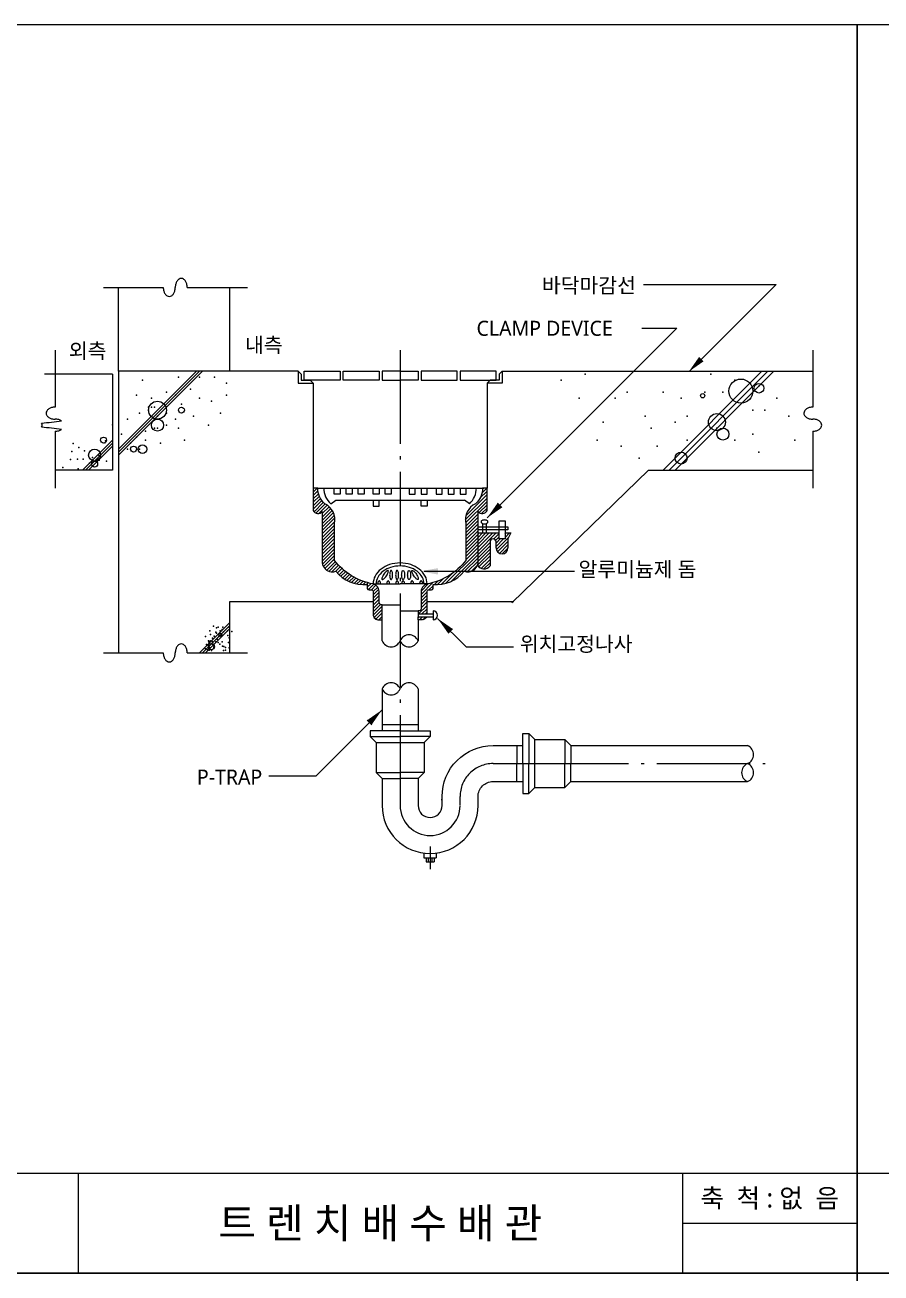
# Model space of a CAD drawing. Header units: millimetres. Extents: x 70076 to 74197, y 15592 to 16067.
# Drawn here: x 72806 to 72943.2, y 15867.4 to 16067.4 of the extents above; entities that cross this region are included whole.
import ezdxf
from ezdxf.enums import TextEntityAlignment as Align

# ---------------------------------------------------------------- set-up
doc = ezdxf.new("R2010")
doc.units = ezdxf.units.MM
doc.linetypes.add('CL1', pattern=[19.5, 15, -2, 0.5, -2])
for name, color, linetype in [('C', 4, 'Continuous'), ('G', 3, 'Continuous'), ('MDET', 4, 'Continuous')]:
    doc.layers.add(name, color=color, linetype=linetype)
doc.styles.add('sunjin', font='')
doc.styles.get('sunjin').set_extended_font_data('Malgun Gothic')

# ---------------------------------------------------------------- blocks, each defined once
blk = doc.blocks.new('BORDER')
for p, q in [((1, 1), (0, 1)), ((0, 1), (0, 0)), ((1, 0), (1, 1)), ((0, 0), (1, 0))]:
    blk.add_line(p, q)
blk = doc.blocks.new('*X1355')
at = {"color": 0}
for p, q in [((7.187, 12.915), (7.272, 13)), ((7.187, 12.986), (7.202, 13)), ((7.187, 12.844), (7.284, 12.94)), ((7.187, 12.774), (7.295, 12.882)), ((7.187, 12.703), (7.314, 12.829)), ((7.187, 12.632), (7.337, 12.782)), ((7.187, 12.562), (7.365, 12.739)), ((7.203, 12.506), (7.397, 12.701)), ((7.243, 12.476), (7.436, 12.668)), ((7.307, 12.469), (7.48, 12.642)), ((7.375, 12.466), (7.52, 12.611)), ((7.375, 12.395), (7.555, 12.575)), ((7.375, 12.325), (7.584, 12.534)), ((7.375, 12.254), (7.609, 12.488)), ((7.375, 12.183), (7.627, 12.436)), ((7.375, 12.113), (7.638, 12.376)), ((7.375, 12.042), (7.639, 12.305)), ((7.375, 11.971), (7.632, 12.228)), ((7.375, 11.9), (7.632, 12.157)), ((7.375, 11.83), (7.632, 12.086)), ((7.375, 11.759), (7.632, 12.016)), ((7.375, 11.688), (7.632, 11.945)), ((7.375, 11.618), (7.632, 11.874)), ((7.375, 11.547), (7.632, 11.803)), ((7.375, 11.476), (7.632, 11.733)), ((7.38, 11.411), (7.632, 11.662)), ((7.401, 11.361), (7.632, 11.591)), ((7.431, 11.32), (7.632, 11.521)), ((7.468, 11.287), (7.649, 11.468)), ((7.515, 11.262), (7.681, 11.429)), ((7.573, 11.25), (7.714, 11.391)), ((7.657, 11.264), (7.749, 11.355)), ((7.693, 11.229), (7.785, 11.32)), ((7.728, 11.192), (7.822, 11.287)), ((7.765, 11.159), (7.861, 11.255)), ((7.804, 11.127), (7.901, 11.225)), ((7.846, 11.098), (7.943, 11.196)), ((7.89, 11.072), (7.986, 11.168)), ((7.938, 11.049), (8.031, 11.142)), ((7.988, 11.028), (8.077, 11.118)), ((8.042, 11.011), (8.125, 11.095)), ((8.099, 10.998), (8.175, 11.074)), ((8.161, 10.989), (8.226, 11.054)), ((8.228, 10.985), (8.279, 11.037)), ((8.302, 10.989), (8.335, 11.022)), ((8.312, 10.929), (8.392, 11.008)), ((8.333, 10.879), (8.45, 10.996)), ((8.4, 10.875), (8.496, 10.971)), ((8.438, 10.842), (8.531, 10.935)), ((8.438, 10.771), (8.555, 10.888)), ((8.438, 10.7), (8.564, 10.826)), ((8.438, 10.63), (8.562, 10.755)), ((8.438, 10.559), (8.562, 10.684)), ((8.437, 10.346), (8.625, 10.534)), ((8.438, 10.488), (8.563, 10.613)), ((8.438, 10.417), (8.591, 10.571)), ((8.457, 10.296), (8.625, 10.463)), ((8.495, 10.262), (8.625, 10.393)), ((8.552, 10.249), (8.625, 10.322)), ((8.624, 10.25), (8.625, 10.251))]:
    blk.add_line(p, q, dxfattribs=at)

msp = doc.modelspace()

# ---------------------------------------------------------------- linework, layer by layer
at = {"color": 1}
for p, q in [((72821.03, 16011.87), (72821.03, 16025.31)), ((72905.13, 16025.75), (72926.39, 16025.75)), ((72912.51, 16011.87), (72926.39, 16025.75)), ((72880.08, 15988.36), (72910.48, 16018.76)), ((72904.89, 16018.76), (72910.48, 16018.76)), ((72882.47, 16011.87), (72932.27, 16011.87)), ((72908.27, 15996.03), (72924.11, 16011.87)), ((72909.23, 15996.03), (72925.07, 16011.87)), ((72910.19, 15996.03), (72926.03, 16011.87)), ((72838.79, 15974.91), (72838.79, 15966.75)), ((72861.83, 15974.91), (72838.79, 15974.91))]:
    msp.add_line(p, q, dxfattribs=at)
at = {"color": 1, "linetype": 'CL1'}
msp.add_line((72866.15, 16015.24), (72866.15, 15942.27), dxfattribs=at)
at = {"color": 7}
for p, q in [((72852.94, 15993.15), (72853.93, 15993.15)), ((72876.66, 15988.69), (72880.07, 15992.1)), ((72878.94, 15991.51), (72880.07, 15992.64)), ((72879.28, 15992.39), (72880.03, 15993.15)), ((72879.36, 15993.01), (72879.49, 15993.15)), ((72876.59, 15988.08), (72880.07, 15991.55)), ((72876.63, 15987.58), (72880.07, 15991.01)), ((72878.82, 15989.22), (72880.07, 15990.47)), ((72876.66, 15987.06), (72878.63, 15989.03)), ((72876.66, 15986.51), (72878.63, 15988.48)), ((72879.2, 15989.06), (72880.07, 15989.92)), ((72876.66, 15985.97), (72878.63, 15987.94)), ((72876.66, 15985.43), (72878.63, 15987.4)), ((72876.66, 15984.88), (72878.63, 15986.85)), ((72876.66, 15984.34), (72878.63, 15986.31)), ((72876.66, 15983.8), (72878.63, 15985.77)), ((72876.66, 15983.26), (72878.63, 15985.23)), ((72876.66, 15982.71), (72878.63, 15984.68)), ((72876.66, 15982.17), (72878.63, 15984.14)), ((72878.63, 15985.77), (72878.81, 15985.95)), ((72878.63, 15985.23), (72879.35, 15985.95)), ((72878.63, 15984.68), (72879.89, 15985.95)), ((72878.63, 15984.14), (72880.43, 15985.95)), ((72878.63, 15983.6), (72880.98, 15985.95)), ((72878.63, 15983.05), (72881.52, 15985.95)), ((72878.63, 15982.51), (72880.55, 15984.43)), ((72881.1, 15984.98), (72881.99, 15985.87)), ((72881.43, 15984.77), (72881.99, 15985.33)), ((72881.51, 15983.76), (72882.73, 15984.99)), ((72881.51, 15984.3), (72882.19, 15984.99)), ((72881.55, 15983.26), (72883.58, 15985.29)), ((72881.75, 15982.91), (72883.43, 15984.59)), ((72882.05, 15982.68), (72883.43, 15984.05)), ((72882.95, 15985.2), (72883.69, 15985.95)), ((72873.43, 15977.85), (72878.63, 15983.05)), ((72874.26, 15978.14), (72878.63, 15982.51)), ((72876.66, 15981.63), (72878.63, 15983.6)), ((72878.54, 15980.8), (72880.55, 15982.8)), ((72878.63, 15981.97), (72880.55, 15983.89)), ((72878.63, 15981.42), (72880.55, 15983.34)), ((72878.78, 15980.5), (72880.55, 15982.26)), ((72882.51, 15982.59), (72883.43, 15983.51)), ((72876.47, 15979.81), (72878.63, 15981.97)), ((72876.91, 15979.71), (72878.63, 15981.42)), ((72877.54, 15979.8), (72878.53, 15980.79)), ((72879.12, 15980.28), (72880.55, 15981.71)), ((72879.56, 15980.19), (72880.55, 15981.17)), ((72871.63, 15977.69), (72872.18, 15978.24)), ((72872.16, 15977.68), (72873.12, 15978.63)), ((72872.75, 15977.72), (72874.44, 15979.41)), ((72869.51, 15976.11), (72871.39, 15977.99)), ((72869.51, 15976.65), (72870.68, 15977.83)), ((72869.51, 15975.56), (72870.47, 15976.52)), ((72870.77, 15976.83), (72871.43, 15977.48)), ((72869.1, 15972.99), (72870.47, 15974.35)), ((72869.51, 15975.02), (72870.47, 15975.98)), ((72869.51, 15974.48), (72870.47, 15975.44)), ((72869.51, 15973.93), (72870.47, 15974.89)), ((72869.03, 15973.45), (72869.04, 15973.47)), ((72869.03, 15972.37), (72869.17, 15972.51)), ((72869.23, 15972.03), (72869.71, 15972.51)), ((72869.65, 15972.99), (72870.47, 15973.81)), ((72869.78, 15972.03), (72870.25, 15972.51)), ((72870.19, 15972.99), (72870.47, 15973.26))]:
    msp.add_line(p, q, dxfattribs=at)
at = {"color": 2}
for p, q in [((72882.95, 15985.74), (72883.15, 15985.95)), ((72870.39, 15972.51), (72871.43, 15972.51)), ((72870.31, 15933.91), (72870.31, 15933.23)), ((72870.31, 15933.23), (72871.59, 15933.23)), ((72870.65, 15933.91), (72870.65, 15933.23)), ((72871.22, 15933.91), (72871.22, 15933.23)), ((72871.59, 15933.91), (72871.59, 15933.23))]:
    msp.add_line(p, q, dxfattribs=at)
at = {"color": 3}
for p, q in [((72869.96, 15934.65), (72869.96, 15933.91)), ((72871.93, 15934.65), (72871.93, 15933.91)), ((72869.96, 15933.91), (72871.93, 15933.91))]:
    msp.add_line(p, q, dxfattribs=at)
msp.add_line((72870.95, 15935.73), (72870.95, 15932.06))
at = {"color": 1}
for points in [[(72831.08, 16026.73, 0.139889), (72830.73, 16026.63, 0.107118), (72830.4, 16026.31, 0.079812), (72830.2, 16025.86, 0.067459), (72830.12, 16025.29, 0.067459)], [(72832.04, 16025.29, 0.067459), (72831.96, 16025.86, 0.079812), (72831.76, 16026.31, 0.107118), (72831.42, 16026.63, 0.139889), (72831.08, 16026.73, 0.139889)], [(72828.2, 16025.31, 0.069225), (72828.28, 16024.72, 0.079812), (72828.48, 16024.27, 0.107118), (72828.81, 16023.95, 0.139889), (72829.16, 16023.85, 0.139889), (72829.5, 16023.95, 0.107118), (72829.84, 16024.27, 0.079812), (72830.04, 16024.72, 0.067459), (72830.12, 16025.29, 0.067459)], [(72810.87, 16006.11, 0.067459), (72810.3, 16006.03, 0.079812), (72809.85, 16005.83, 0.107118), (72809.53, 16005.49, 0.139889), (72809.43, 16005.15, 0.139889), (72809.53, 16004.8, 0.107118), (72809.85, 16004.47, 0.079812), (72810.3, 16004.26, 0.067459), (72810.87, 16004.19, 0.067459)], [(72932.27, 16006.11, 0.067459), (72931.7, 16006.03, 0.079812), (72931.25, 16005.83, 0.107118), (72930.93, 16005.49, 0.139889), (72930.83, 16005.15, 0.139889), (72930.93, 16004.8, 0.107118), (72931.25, 16004.47, 0.079812), (72931.7, 16004.26, 0.067459), (72932.27, 16004.19, 0.067459)], [(72808.8, 16003.23, 0.139889), (72808.7, 16003.57, 0.015558), (72811.89, 16003.91, 0.079812), (72811.44, 16004.11, 0.067459), (72810.87, 16004.19, 0.051252)], [(72933.71, 16003.23, 0.139889), (72933.61, 16003.57, 0.107118), (72933.29, 16003.91, 0.079812), (72932.84, 16004.11, 0.067459), (72932.27, 16004.19, 0.067459)], [(72810.87, 16002.27, 0.067459), (72811.44, 16002.34, 0.079812), (72811.89, 16002.55, 0.015558), (72808.7, 16002.88, 0.139889), (72808.8, 16003.23, 0.10628)], [(72932.27, 16002.27, 0.067459), (72932.84, 16002.34, 0.079812), (72933.29, 16002.55, 0.107118), (72933.61, 16002.88, 0.139889), (72933.71, 16003.23, 0.139889)], [(72831.08, 15968.17, 0.139889), (72830.73, 15968.07, 0.107118), (72830.4, 15967.75, 0.079812), (72830.2, 15967.3, 0.067459), (72830.12, 15966.73, 0.067459)], [(72832.04, 15966.73, 0.067459), (72831.96, 15967.3, 0.079812), (72831.76, 15967.75, 0.107118), (72831.42, 15968.07, 0.139889), (72831.08, 15968.17, 0.139889)], [(72828.2, 15966.75, 0.069225), (72828.28, 15966.16, 0.079812), (72828.48, 15965.71, 0.107118), (72828.81, 15965.39, 0.139889), (72829.16, 15965.29, 0.139889), (72829.5, 15965.39, 0.107118), (72829.84, 15965.71, 0.079812), (72830.04, 15966.16, 0.067459), (72830.12, 15966.73, 0.067459)]]:
    msp.add_lwpolyline(points, format="xyb", dxfattribs=at)
for points in [[(72818.63, 16025.31), (72828.2, 16025.31)], [(72832.04, 16025.31), (72841.67, 16025.31)], [(72838.79, 16025.31), (72838.79, 16011.87)], [(72810.87, 16015.23), (72810.87, 16006.11)], [(72932.27, 16015.23), (72932.27, 16006.11)], [(72820.07, 16011.39), (72809.17, 16011.39)], [(72820.07, 16011.39), (72820.07, 15996.03), (72810.87, 15996.03)], [(72821.03, 16011.87), (72821.03, 15966.75)], [(72834.47, 16011.87), (72821.03, 15998.43)], [(72833.99, 16011.87), (72821.03, 15998.91)], [(72833.51, 16011.87), (72821.03, 15999.39)], [(72849.83, 16011.87), (72821.03, 16011.87)], [(72810.87, 16002.27), (72810.87, 15993.15)], [(72932.27, 16002.27), (72932.27, 15993.15)], [(72820.07, 16000.83), (72815.27, 15996.03)], [(72820.07, 16000.35), (72815.75, 15996.03)], [(72820.07, 15999.87), (72816.23, 15996.03)], [(72884.02, 15974.76), (72905.93, 15996.03)], [(72905.93, 15996.03), (72932.27, 15996.03)], [(72881.75, 15990.74), (72882.46, 15990.03)], [(72894.09, 15979.8), (72869.98, 15979.8)], [(72884.39, 15974.91), (72870.47, 15974.91)], [(72872.16, 15972.25), (72876.71, 15967.71)], [(72838.79, 15971.55), (72833.99, 15966.75)], [(72838.79, 15971.07), (72834.47, 15966.75)], [(72838.79, 15970.59), (72834.95, 15966.75)], [(72873.83, 15969.87), (72874.54, 15970.59)], [(72818.63, 15966.75), (72828.2, 15966.75)], [(72832.04, 15966.75), (72841.67, 15966.75)], [(72876.71, 15967.71), (72884.29, 15967.71)], [(72863.25, 15957.61), (72852.67, 15947.03)], [(72861.59, 15955.23), (72860.87, 15955.95)], [(72845.12, 15947.03), (72852.67, 15947.03)]]:
    msp.add_lwpolyline(points, dxfattribs=at)
at = {"color": 3}
for points in [[(72849.83, 16011.87), (72850.31, 16011.39), (72850.31, 16010.43), (72851.75, 16010.43), (72852.23, 16009.95), (72852.23, 15993.15)], [(72849.83, 16011.87), (72849.83, 16009.95), (72852.23, 16009.95)], [(72882.47, 16011.87), (72881.99, 16011.39), (72881.99, 16010.43), (72880.55, 16010.43), (72880.07, 16009.95), (72880.07, 15993.15), (72880.07, 15993.15)], [(72882.47, 16011.87), (72882.47, 16009.95), (72880.07, 16009.95)], [(72878.63, 15985.95), (72881.99, 15985.95)], [(72880.55, 15984.51), (72880.55, 15980.67)], [(72881.51, 15983.55), (72881.51, 15984.51)], [(72882.95, 15985.95), (72883.91, 15985.95), (72883.91, 15985.95), (72883.43, 15984.99), (72883.43, 15983.55)], [(72863.27, 15968.67), (72863.27, 15972.03)], [(72869.03, 15972.03), (72869.03, 15972), (72869.03, 15968.67)], [(72863.27, 15960.97), (72863.27, 15955.23)], [(72869.03, 15960.97), (72869.03, 15955.23)], [(72866.15, 15954.27), (72861.35, 15954.27), (72861.35, 15953.31), (72866.15, 15953.31)], [(72869.03, 15955.23), (72863.27, 15955.23)], [(72863.27, 15955.23), (72863.27, 15954.27)], [(72866.15, 15954.27), (72870.95, 15954.27), (72870.95, 15953.31), (72866.15, 15953.31)], [(72869.03, 15955.23), (72869.03, 15954.27)], [(72861.35, 15953.31), (72862.31, 15952.35), (72869.99, 15952.35), (72870.95, 15953.31)], [(72862.31, 15952.35), (72862.31, 15947.55)], [(72869.99, 15952.35), (72869.99, 15947.55)], [(72885.83, 15948.99), (72885.83, 15953.79), (72886.79, 15953.79), (72886.79, 15948.99)], [(72886.79, 15944.19), (72887.75, 15945.15), (72887.75, 15952.83), (72886.79, 15953.79)], [(72887.75, 15952.83), (72892.55, 15952.83), (72892.55, 15948.99)], [(72892.55, 15952.83), (72893.51, 15951.87), (72893.51, 15948.99)], [(72881.03, 15951.87), (72884.87, 15951.87), (72884.87, 15948.99)], [(72884.87, 15951.87), (72885.83, 15951.87)], [(72893.51, 15951.87), (72921.82, 15951.87)], [(72881.03, 15946.11), (72884.87, 15946.11), (72884.87, 15948.99)], [(72885.83, 15948.99), (72885.83, 15944.19), (72886.79, 15944.19), (72886.79, 15948.99)], [(72887.75, 15945.15), (72892.55, 15945.15), (72892.55, 15948.99)], [(72892.55, 15945.15), (72893.51, 15946.11), (72893.51, 15948.99)], [(72862.31, 15947.55), (72866.15, 15947.55)], [(72862.31, 15947.55), (72863.27, 15946.59), (72866.15, 15946.59)], [(72869.99, 15947.55), (72866.15, 15947.55)], [(72869.99, 15947.55), (72869.03, 15946.59), (72866.15, 15946.59)], [(72884.87, 15946.11), (72885.83, 15946.11)], [(72893.51, 15946.11), (72921.82, 15946.11)]]:
    msp.add_lwpolyline(points, dxfattribs=at)
at = {"color": 2}
for points in [[(72856.55, 16011.87), (72856.55, 16010.43), (72850.79, 16010.43), (72850.79, 16011.87), (72856.55, 16011.87)], [(72862.79, 16011.87), (72862.79, 16010.43), (72857.03, 16010.43), (72857.03, 16011.87), (72862.79, 16011.87)], [(72866.15, 16011.87), (72863.27, 16011.87), (72863.27, 16010.43), (72866.15, 16010.43)], [(72866.15, 16011.87), (72869.03, 16011.87), (72869.03, 16010.43), (72866.15, 16010.43)], [(72869.51, 16011.87), (72869.51, 16010.43), (72875.27, 16010.43), (72875.27, 16011.87), (72869.51, 16011.87)], [(72875.75, 16011.87), (72875.75, 16010.43), (72881.51, 16010.43), (72881.51, 16011.87), (72875.75, 16011.87)], [(72853.93, 15993.15), (72879.36, 15993.15)], [(72856.55, 15993.15), (72856.55, 15992.19), (72855.59, 15992.19), (72855.59, 15993.15)], [(72858.47, 15993.15), (72858.47, 15992.19), (72857.51, 15992.19), (72857.51, 15993.15)], [(72860.39, 15993.15), (72860.39, 15992.19), (72859.43, 15992.19), (72859.43, 15993.15)], [(72862.79, 15993.15), (72862.79, 15992.19), (72861.83, 15992.19), (72861.83, 15993.15)], [(72864.71, 15993.15), (72864.71, 15992.19), (72863.75, 15992.19), (72863.75, 15993.15)], [(72867.59, 15993.15), (72867.59, 15992.19), (72868.55, 15992.19), (72868.55, 15993.15)], [(72869.51, 15993.15), (72869.51, 15992.19), (72870.47, 15992.19), (72870.47, 15993.15)], [(72871.91, 15993.15), (72871.91, 15992.19), (72872.87, 15992.19), (72872.87, 15993.15)], [(72873.83, 15993.15), (72873.83, 15992.19), (72874.79, 15992.19), (72874.79, 15993.15)], [(72875.75, 15993.15), (72875.75, 15992.19), (72876.71, 15992.19), (72876.71, 15993.15)], [(72855.05, 15990.63), (72855.85, 15991.23)], [(72855.85, 15991.23), (72876.45, 15991.23)], [(72861.83, 15991.23), (72861.83, 15990.27), (72862.79, 15990.27), (72862.79, 15991.23)], [(72870.47, 15991.23), (72870.47, 15990.27), (72869.51, 15990.27), (72869.51, 15991.23)], [(72877.24, 15990.63), (72876.45, 15991.23)], [(72878.63, 15986.91), (72883.43, 15986.91), (72883.43, 15986.43), (72878.63, 15986.43)], [(72879.35, 15987.48), (72879.35, 15985.95)], [(72879.35, 15987.42), (72879.35, 15986.1)], [(72879.93, 15987.47), (72879.93, 15985.95)], [(72881.99, 15987.87), (72882.95, 15987.87), (72882.95, 15985.95)], [(72881.99, 15985.95), (72881.99, 15987.87)], [(72882.95, 15985.95), (72882.95, 15984.99), (72881.99, 15984.99), (72881.99, 15985.95)], [(72861.83, 15977.79), (72866.15, 15977.79)], [(72870.47, 15977.79), (72866.15, 15977.79)], [(72863.27, 15974.43), (72866.15, 15974.43)], [(72866.15, 15973.47), (72869.03, 15973.47)], [(72870.47, 15972.99), (72871.43, 15972.99)], [(72871.43, 15973.47), (72871.43, 15972.03)]]:
    msp.add_lwpolyline(points, dxfattribs=at)
at = {"color": 3}
for points in [[(72862.56, 15972.03), (72863.27, 15972.03), (72863.27, 15974.43, -0.458187), (72862.79, 15974.91), (72862.79, 15976.35, 0.366917), (72861.83, 15977.79, -0.19364), (72855.64, 15981.56), (72855.64, 15987.47, 0.353499), (72854.06, 15990.63, -0.218172), (72852.94, 15993.15), (72852.23, 15993.15), (72852.23, 15991.23), (72852.23, 15989.56, 0.604187), (72853.64, 15989.41), (72853.67, 15989.31), (72853.67, 15981.15, 0.333333), (72855.11, 15979.71), (72855.5, 15979.71, 0.095032), (72855.87, 15979.83, 0.262031), (72860.87, 15977.71), (72860.87, 15977.05, 0.372306), (72861.17, 15976.83), (72861.65, 15976.83, -0.220641), (72861.83, 15976.64), (72861.83, 15974.68), (72861.83, 15972.99, 0.496165), (72862.79, 15972.03)], [(72871.12, 15976.83, 0.372306), (72871.43, 15977.05), (72871.43, 15977.71, 0.262031), (72876.42, 15979.83, 0.095032), (72876.79, 15979.71), (72877.19, 15979.71, 0.275254), (72878.54, 15980.8, 0.053198), (72878.63, 15981.15), (72878.63, 15989.31), (72878.65, 15989.41, 0.604187), (72880.07, 15989.56), (72880.07, 15991.23), (72880.07, 15993.15), (72879.37, 15993.15), (72879.36, 15993.15, -0.218172), (72878.23, 15990.63, 0.353499), (72876.66, 15987.47), (72876.66, 15981.56, -0.19364), (72870.47, 15977.79, 0.366917), (72869.51, 15976.35), (72869.51, 15973.79, -0.414214), (72869.03, 15973.47), (72869.03, 15973.45), (72869.03, 15972.99), (72870.47, 15972.99), (72870.47, 15976.64, -0.220641), (72870.65, 15976.83), (72871.16, 15976.83)], [(72870.39, 15972.51, -0.253495), (72869.74, 15972.03), (72869.03, 15972.03), (72869.03, 15972.5), (72869.03, 15972.51), (72870.39, 15972.51)], [(72869.03, 15946.59), (72869.03, 15944.67), (72869.03, 15942.27, 1), (72872.87, 15942.27), (72872.87, 15943.71, -0.414214), (72881.03, 15951.87), (72885.83, 15951.87)], [(72863.27, 15946.59), (72863.27, 15944.67), (72863.27, 15942.27, 1), (72878.63, 15942.27), (72878.63, 15943.71, -0.414214), (72881.03, 15946.11), (72885.83, 15946.11)]]:
    msp.add_lwpolyline(points, format="xyb", dxfattribs=at)
at = {"color": 2}
for points in [[(72880.22, 15987.72, 0.159438), (72880.18, 15987.83, 0.106378), (72880.05, 15987.94, 0.071238), (72879.89, 15988.01, 0.057558), (72879.67, 15988.03, 0.057558), (72879.44, 15988.01, 0.071238), (72879.28, 15987.94, 0.106378), (72879.15, 15987.83, 0.159438), (72879.12, 15987.72, 0.159438), (72879.15, 15987.61, 0.106378), (72879.28, 15987.5, 0.071238), (72879.44, 15987.44, 0.057558), (72879.67, 15987.41, 0.057558), (72879.89, 15987.44, 0.071238), (72880.05, 15987.5, 0.106378), (72880.18, 15987.61, 0.159438)], [(72864.23, 15979.95, 0.250229), (72864.15, 15979.95, 0.080037), (72863.94, 15979.83, 0.039062), (72863.76, 15979.64, 0.028603), (72863.55, 15979.36, 0.028603), (72863.37, 15979.05, 0.039062), (72863.27, 15978.81, 0.080037), (72863.23, 15978.58, 0.250229), (72863.27, 15978.51, 0.250229), (72863.35, 15978.5, 0.080037), (72863.55, 15978.62, 0.039062), (72863.73, 15978.81, 0.028603), (72863.95, 15979.09, 0.028603), (72864.13, 15979.4, 0.039062), (72864.23, 15979.64, 0.080037), (72864.26, 15979.88, 0.250229)], [(72864.71, 15979.95, 0.22708), (72864.63, 15979.91, 0.089204), (72864.54, 15979.74, 0.046169), (72864.49, 15979.52, 0.034314), (72864.47, 15979.23, 0.034314), (72864.49, 15978.93, 0.046169), (72864.54, 15978.72, 0.089204), (72864.63, 15978.54, 0.22708), (72864.71, 15978.51, 0.22708), (72864.78, 15978.54, 0.089204), (72864.88, 15978.72, 0.046169), (72864.93, 15978.93, 0.034314), (72864.95, 15979.23, 0.034314), (72864.93, 15979.52, 0.046169), (72864.88, 15979.74, 0.089204), (72864.78, 15979.91, 0.22708)], [(72865.67, 15979.95, 0.22708), (72865.59, 15979.91, 0.089204), (72865.5, 15979.74, 0.046169), (72865.45, 15979.52, 0.034314), (72865.43, 15979.23, 0.034314), (72865.45, 15978.93, 0.046169), (72865.5, 15978.72, 0.089204), (72865.59, 15978.54, 0.22708), (72865.67, 15978.51, 0.22708), (72865.74, 15978.54, 0.089204), (72865.84, 15978.72, 0.046169), (72865.89, 15978.93, 0.034314), (72865.91, 15979.23, 0.034314), (72865.89, 15979.52, 0.046169), (72865.84, 15979.74, 0.089204), (72865.74, 15979.91, 0.22708)], [(72866.63, 15979.95, -0.22708), (72866.7, 15979.91, -0.089204), (72866.8, 15979.74, -0.046169), (72866.85, 15979.52, -0.034314), (72866.87, 15979.23, -0.034314), (72866.85, 15978.93, -0.046169), (72866.8, 15978.72, -0.089204), (72866.7, 15978.54, -0.22708), (72866.63, 15978.51, -0.22708), (72866.55, 15978.54, -0.089204), (72866.46, 15978.72, -0.046169), (72866.41, 15978.93, -0.034314), (72866.39, 15979.23, -0.034314), (72866.41, 15979.52, -0.046169), (72866.46, 15979.74, -0.089204), (72866.55, 15979.91, -0.22708)], [(72867.59, 15979.95, -0.22708), (72867.66, 15979.91, -0.089204), (72867.76, 15979.74, -0.046169), (72867.81, 15979.52, -0.034314), (72867.83, 15979.23, -0.034314), (72867.81, 15978.93, -0.046169), (72867.76, 15978.72, -0.089204), (72867.66, 15978.54, -0.22708), (72867.59, 15978.51, -0.22708), (72867.51, 15978.54, -0.089204), (72867.42, 15978.72, -0.046169), (72867.37, 15978.93, -0.034314), (72867.35, 15979.23, -0.034314), (72867.37, 15979.52, -0.046169), (72867.42, 15979.74, -0.089204), (72867.51, 15979.91, -0.22708)], [(72868.07, 15979.95, -0.250229), (72868.15, 15979.95, -0.080037), (72868.35, 15979.83, -0.039062), (72868.53, 15979.64, -0.028603), (72868.75, 15979.36, -0.028603), (72868.93, 15979.05, -0.039062), (72869.03, 15978.81, -0.080037), (72869.06, 15978.58, -0.250229), (72869.03, 15978.51, -0.250229), (72868.95, 15978.5, -0.080037), (72868.74, 15978.62, -0.039062), (72868.56, 15978.81, -0.028603), (72868.35, 15979.09, -0.028603), (72868.17, 15979.4, -0.039062), (72868.07, 15979.64, -0.080037), (72868.03, 15979.88, -0.250229)]]:
    msp.add_lwpolyline(points, format="xyb", close=True, dxfattribs=at)
for points in [[(72870.47, 15977.79, 0.122953), (72870.16, 15979.03, 0.105488), (72869.2, 15980.16, 0.087567), (72867.84, 15980.88, 0.078075), (72866.15, 15981.15, 0.078075), (72864.45, 15980.88, 0.087567), (72863.09, 15980.16, 0.105488), (72862.14, 15979.03, 0.122953), (72861.83, 15977.79, 0.122953)], [(72869.99, 15977.79, 0.126822), (72869.71, 15978.84, 0.10607), (72868.86, 15979.82, 0.085783), (72867.66, 15980.44, 0.075445), (72866.15, 15980.67, 0.075445), (72864.63, 15980.44, 0.085783), (72863.43, 15979.82, 0.10607), (72862.58, 15978.84, 0.126822), (72862.31, 15977.79, 0.126822)], [(72862.79, 15978.27, 0.174705), (72862.71, 15978.24, 0.104203), (72862.62, 15978.13, 0.064948), (72862.57, 15977.98, 0.051099), (72862.55, 15977.79, 0.051099)], [(72863.03, 15977.79, 0.051099), (72863.01, 15977.98, 0.064948), (72862.96, 15978.13, 0.104203), (72862.87, 15978.24, 0.174705), (72862.79, 15978.27, 0.174705)], [(72864.23, 15978.27, 0.174705), (72864.15, 15978.24, 0.104203), (72864.06, 15978.13, 0.064948), (72864.01, 15977.98, 0.051099), (72863.99, 15977.79, 0.051099)], [(72864.47, 15977.79, 0.051099), (72864.45, 15977.98, 0.064948), (72864.4, 15978.13, 0.104203), (72864.31, 15978.24, 0.174705), (72864.23, 15978.27, 0.174705)], [(72865.67, 15978.27, 0.174705), (72865.59, 15978.24, 0.104203), (72865.5, 15978.13, 0.064948), (72865.45, 15977.98, 0.051099), (72865.43, 15977.79, 0.051099)], [(72865.91, 15977.79, 0.051099), (72865.89, 15977.98, 0.064948), (72865.84, 15978.13, 0.104203), (72865.75, 15978.24, 0.174705), (72865.67, 15978.27, 0.174705)], [(72866.63, 15978.27, 0.174705), (72866.55, 15978.24, 0.104203), (72866.46, 15978.13, 0.064948), (72866.41, 15977.98, 0.051099), (72866.39, 15977.79, 0.051099)], [(72866.87, 15977.79, 0.051099), (72866.85, 15977.98, 0.064948), (72866.8, 15978.13, 0.104203), (72866.71, 15978.24, 0.174705), (72866.63, 15978.27, 0.174705)], [(72868.07, 15978.27, 0.174705), (72867.99, 15978.24, 0.104203), (72867.9, 15978.13, 0.064948), (72867.85, 15977.98, 0.051099), (72867.83, 15977.79, 0.051099)], [(72868.31, 15977.79, 0.051099), (72868.29, 15977.98, 0.064948), (72868.24, 15978.13, 0.104203), (72868.15, 15978.24, 0.174705), (72868.07, 15978.27, 0.174705)], [(72869.51, 15978.27, 0.174705), (72869.43, 15978.24, 0.104203), (72869.34, 15978.13, 0.064948), (72869.29, 15977.98, 0.051099), (72869.27, 15977.79, 0.051099)], [(72869.75, 15977.79, 0.051099), (72869.73, 15977.98, 0.064948), (72869.68, 15978.13, 0.104203), (72869.59, 15978.24, 0.174705), (72869.51, 15978.27, 0.174705)]]:
    msp.add_lwpolyline(points, format="xyb", dxfattribs=at)
at = {"color": 7}
for points in [[(72877.19, 15979.71), (72876.79, 15979.71)], [(72869.03, 15972.99), (72869.03, 15972.51)], [(72872.73, 15943.23), (72872.87, 15943.23)], [(72875.72, 15943.23), (72875.84, 15943.23)], [(72878.57, 15943.23), (72878.63, 15943.23)]]:
    msp.add_lwpolyline(points, dxfattribs=at)
at = {"color": 1, "linetype": 'CL1'}
msp.add_lwpolyline([(72866.15, 15942.27, 1), (72875.75, 15942.27), (72875.75, 15943.71, -0.414214), (72881.03, 15948.99), (72887.75, 15948.99), (72924.62, 15948.99)], format="xyb", dxfattribs=at)
at = {"color": 1}
for centre, radius in [((72920.75, 16008.69), 1.92), ((72827.27, 16005.63), 1.44), ((72831.11, 16005.63), 0.48), ((72827.27, 16003.23), 0.96), ((72916.91, 16003.71), 1.36), ((72917.87, 16001.79), 0.96), ((72818.63, 16000.83), 0.48), ((72824.87, 15999.39), 0.679), ((72817.19, 15998.43), 0.96), ((72823.43, 15999.39), 0.48), ((72911.15, 15997.95), 0.96), ((72835.91, 15967.71), 0.48), ((72835.78, 15968.43), 0.286), ((72837.35, 15969.63), 0.248)]:
    msp.add_circle(centre, radius, dxfattribs=at)
for centre, radius in [((72914.62, 16007.94), 0.344), ((72923.64, 16009.15), 0.773)]:
    msp.add_circle(centre, radius)
at = {"color": 7}
msp.add_circle((72817.19, 15996.99), 0.48, dxfattribs=at)
at = {"color": 2}
for centre, radius, start, end in [((72857.23, 15993.12), 3.31, 179.5282, 228.7582), ((72875.06, 15993.12), 3.31, 311.2418, 0.4718), ((72871.43, 15972.75), 0.72, 270, 90), ((72864.71, 15969.27), 1.56, 202.6199, 337.3801), ((72867.59, 15968.07), 1.56, 22.6199, 157.3801), ((72867.59, 15969.27), 1.56, 202.6199, 337.3801), ((72864.71, 15960.37), 1.56, 22.6199, 157.3801), ((72864.71, 15961.57), 1.56, 202.6199, 337.3801), ((72867.59, 15960.37), 1.56, 22.6199, 157.3801), ((72921.22, 15950.43), 1.56, 292.6199, 67.3801), ((72922.42, 15947.55), 1.56, 112.6199, 247.3801), ((72921.22, 15947.55), 1.56, 292.6199, 67.3801)]:
    msp.add_arc(centre, radius, start, end, dxfattribs=at)
at = {"color": 3}
for centre, radius, start, end in [((72881.03, 15984.51), 0.48, 0, 180), ((72882.47, 15983.55), 0.96, 180, 0), ((72879.59, 15981.39), 1.2, 209.2229, 323.1301)]:
    msp.add_arc(centre, radius, start, end, dxfattribs=at)
at = {"color": 7}
msp.add_arc((72870.84, 15976.5), 1.34, 106.012, 186.6078, dxfattribs=at)
for p in [(72824.87, 16010.43), (72830.63, 16010.91), (72833.99, 16010.91), (72836.39, 16010.91), (72891.95, 16010.43), (72895.79, 16011.39), (72915.95, 16011.39), (72919.79, 16010.43), (72823.91, 16008.03), (72828.71, 16008.51), (72830.15, 16008.03), (72832.55, 16008.99), (72838.31, 16009.95), (72838.31, 16008.03), (72902.51, 16008.51), (72908.27, 16008.51), (72914.99, 16008.51), (72917.87, 16008.51), (72923.63, 16009.47), (72825.83, 16006.11), (72826.31, 16007.55), (72826.31, 16006.11), (72826.79, 16006.11), (72831.11, 16006.59), (72833.99, 16007.55), (72835.91, 16007.07), (72894.83, 16007.55), (72900.59, 16007.55), (72911.15, 16007.55), (72926.51, 16007.55), (72822.47, 16004.19), (72824.39, 16005.15), (72825.83, 16005.63), (72828.71, 16005.15), (72830.15, 16004.19), (72833.03, 16004.67), (72837.35, 16005.15), (72905.39, 16004.67), (72912.11, 16004.67), (72922.67, 16005.63), (72924.59, 16005.63), (72928.43, 16004.67), (72820.05, 16003.28), (72825.35, 16002.27), (72826.79, 16002.75), (72827.27, 16002.75), (72828.71, 16003.23), (72830.63, 16002.75), (72835.43, 16003.23), (72898.67, 16003.71), (72906.35, 16002.75), (72910.19, 16003.71), (72813.77, 16000.31), (72821.51, 16001.79), (72822.95, 16000.35), (72823.91, 16001.31), (72825.35, 16000.83), (72827.75, 16000.35), (72831.59, 16000.83), (72897.71, 16000.83), (72897.71, 16000.83), (72912.11, 16000.83), (72919.79, 16000.83), (72922.67, 16001.79), (72929.39, 16000.83), (72813.57, 15998.99), (72814.66, 15999.67), (72815.56, 15999.12), (72816.84, 15998.07), (72817.87, 15998.44), (72822.47, 15999.39), (72822.95, 15999.39), (72824.39, 15999.87), (72824.39, 15999.39), (72901.55, 15999.87), (72907.31, 15999.87), (72923.63, 15998.91), (72812.09, 15996.43), (72813.31, 15997.71), (72814.43, 15997.8), (72814.56, 15996.25), (72815.36, 15997.8), (72816.38, 15997.16), (72816.91, 15997.66), (72817.73, 15997.89), (72817.9, 15997.62), (72819.09, 15997.48), (72904.43, 15997.95), (72835.65, 15970.28), (72836.25, 15970.99), (72836.62, 15970.08), (72836.75, 15970.76), (72837, 15970.84), (72837.3, 15970.26), (72837.61, 15970.46), (72837.74, 15970.86), (72837.83, 15970.1), (72838.49, 15970.28), (72838.73, 15970.84), (72839.18, 15970.15), (72834.95, 15969.37), (72835.11, 15968.08), (72835.43, 15968.67), (72835.43, 15968.67), (72835.55, 15968.38), (72835.79, 15969.7), (72836.1, 15969.09), (72836.32, 15968.15), (72836.36, 15969.39), (72836.62, 15968.53), (72836.71, 15969.88), (72836.82, 15968.91), (72837, 15968.41), (72837.08, 15969.34), (72837.24, 15968.13), (72837.64, 15968.48), (72838.54, 15969.5), (72838.65, 15968.38), (72838.76, 15969.14), (72834.95, 15967.39), (72835.26, 15967.24), (72835.52, 15967.65), (72835.55, 15967.19), (72835.61, 15967.62), (72835.92, 15967.11), (72836.29, 15967.59), (72836.32, 15967.7), (72836.36, 15967.92), (72837.68, 15967.82), (72837.85, 15967.11), (72837.88, 15967.77), (72838.18, 15967.19), (72838.19, 15967.62), (72838.74, 15967.52)]:
    msp.add_point(p, dxfattribs=at)
at = {"color": 1}
for p in [(72827.27, 16004.67), (72916.91, 16002.75), (72818.82, 16000.4), (72818.96, 16000.72)]:
    msp.add_point(p, dxfattribs=at)
for points in [[(72914.76, 16013.45), (72912.39, 16011.79), (72914.05, 16014.17)], [(72882.46, 15990.03), (72880.08, 15988.36), (72881.75, 15990.74)], [(72872.19, 15980.31), (72869.33, 15979.81), (72872.19, 15979.3)], [(72874.54, 15970.59), (72872.16, 15972.25), (72873.83, 15969.87)], [(72860.87, 15955.95), (72863.25, 15957.61), (72861.59, 15955.23)]]:
    msp.add_solid(points, dxfattribs=at)
at = {"layer": 'C', "color": 4}
for p, q in [((72803.37, 15883.36), (72939.37, 15883.36)), ((72814.57, 15883.36), (72814.57, 15867.36)), ((72911.37, 15883.36), (72911.37, 15867.36)), ((72939.37, 15883.36), (73075.37, 15883.36)), ((72911.37, 15875.36), (72939.37, 15875.36))]:
    msp.add_line(p, q, dxfattribs=at)

# ---------------------------------------------------------------- block references
at = {"color": 7, "xscale": 7.67999999999578, "yscale": 7.67999999999578, "zscale": 7.67999999999578}
msp.add_blockref('*X1355', (72797.03, 15893.31), dxfattribs=at)
at = {"layer": 'C', "color": 4, "yscale": 200.0000000000002}
for p, xscale, zscale in [((72803.37, 15867.36), 136.0000000000001, 136.0000000000001), ((72939.37, 15867.36), 136.0000000000002, 136.0000000000002), ((72803.37, 15667.36), 136.0000000000001, 136.0000000000001), ((72939.37, 15667.36), 136.0000000000002, 136.0000000000002)]:
    msp.add_blockref('BORDER', p, dxfattribs=dict(at, xscale=xscale, zscale=zscale))

# ---------------------------------------------------------------- texts
at = {"layer": 'G', "color": 3, "style": 'sunjin'}
for s, p in [('바닥마감선', (72888.87, 16024.42)), ('CLAMP DEVICE', (72878.39, 16017.55)), ('외측', (72813.07, 16013.94)), ('내측', (72841.29, 16014.86)), ('알루미늄제 돔', (72894.73, 15978.93)), ('위치고정나사', (72885.32, 15966.97)), ('P-TRAP', (72833.59, 15945.64))]:
    msp.add_text(s, height=2.4, dxfattribs=at).set_placement(p)
at = {"layer": 'MDET', "color": 2, "style": 'sunjin'}
msp.add_text('축  척 : 없  음', height=3, dxfattribs=at).set_placement((72925.37, 15879.36), align=Align.MIDDLE_CENTER)
at = {"layer": 'MDET', "color": 3, "style": 'sunjin'}
msp.add_text('트 렌 치 배 수 배 관', height=4.8, dxfattribs=at).set_placement((72862.97, 15875.36), align=Align.MIDDLE_CENTER)

doc.saveas('drawing.dxf')
